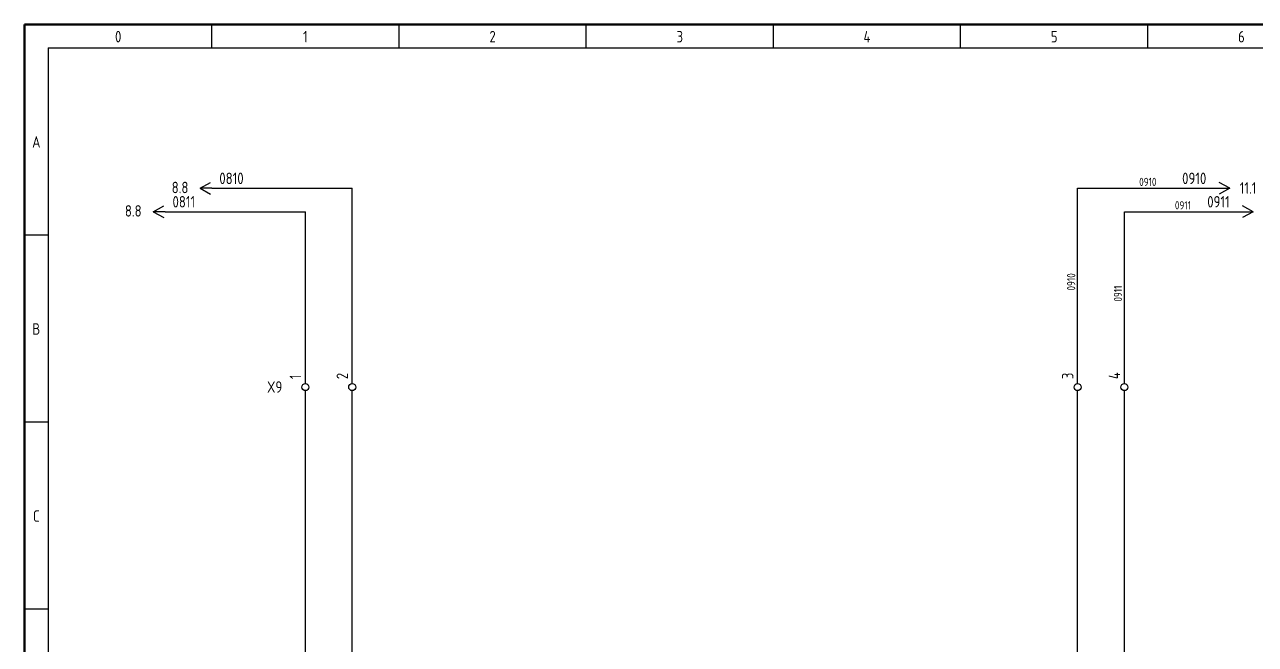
# Model space of a CAD drawing. Header units: millimetres. Extents: x 10 to 410, y 10 to 275.
# Drawn here: x 10 to 273, y 142.5 to 275 of the extents above; entities that cross this region are included whole.
import ezdxf
from ezdxf.enums import TextEntityAlignment as Align

# ---------------------------------------------------------------- set-up
doc = ezdxf.new("R2010")
doc.units = ezdxf.units.MM
doc.linetypes.add('Caddy_Solid', pattern=[0])
doc.styles.add('Caddy_Vectorfont1p', font='isocp___.ttf', dxfattribs={"width": 0.9})

# ---------------------------------------------------------------- blocks, each defined once
blk = doc.blocks.new('Blk1')
at = {"linetype": 'Caddy_Solid', "lineweight": 50}
for p, q in [((10, 10), (10, 275)), ((10, 275), (410, 275))]:
    blk.add_line(p, q, dxfattribs=at)
at = {"linetype": 'Caddy_Solid', "lineweight": 25}
for p, q in [((50, 270), (50, 275)), ((90, 270), (90, 275)), ((130, 270), (130, 275)), ((170, 270), (170, 275)), ((210, 270), (210, 275)), ((250, 270), (250, 275)), ((15, 270), (15, 30)), ((15, 270), (405, 270)), ((15, 230), (10, 230)), ((15, 190), (10, 190)), ((15, 150), (10, 150))]:
    blk.add_line(p, q, dxfattribs=at)
at = {"lineweight": 25, "style": 'Caddy_Vectorfont1p', "width": 0.9}
for s, p in [('0', (30, 271.2)), ('1', (70, 271.2)), ('2', (110, 271.2)), ('3', (150, 271.2)), ('4', (190, 271.2)), ('5', (230, 271.2)), ('6', (270, 271.2)), ('A', (12.5, 248.7)), ('B', (12.5, 208.7)), ('C', (12.5, 168.7))]:
    blk.add_text(s, height=2.45, dxfattribs=at).set_placement(p, align=Align.CENTER)
blk = doc.blocks.new('Blk6')
at = {"linetype": 'Caddy_Solid', "lineweight": 25}
for p, q in [((37.5, 235), (39.75, 236.25)), ((37.5, 235), (39.75, 233.75)), ((40, 235), (37.5, 235))]:
    blk.add_line(p, q, dxfattribs=at)
at = {"lineweight": 25, "style": 'Caddy_Vectorfont1p', "width": 0.9, "flags": 1}
for tag, p in [('$TAG140020', (41.6, 242.9)), ('$TAG140050', (41.6, 239.4))]:
    blk.add_attdef(tag, p, '', height=2.45, dxfattribs=at)
at = {"lineweight": 25, "style": 'Caddy_Vectorfont1p', "width": 0.9}
blk.add_attdef('$TAG160010', (41.6, 235.9), '', height=2.45, dxfattribs=at)
blk.add_attdef('$TAG160500', text='', height=2.45, dxfattribs=at).set_placement((35, 233.95), align=Align.RIGHT)
blk = doc.blocks.new('Blk7')
at = {"linetype": 'Caddy_Solid', "lineweight": 25}
for p, q in [((47.5, 240), (49.75, 241.25)), ((47.5, 240), (49.75, 238.75)), ((50, 240), (47.5, 240))]:
    blk.add_line(p, q, dxfattribs=at)
at = {"lineweight": 25, "style": 'Caddy_Vectorfont1p', "width": 0.9, "flags": 1}
for tag, p in [('$TAG140020', (51.6, 247.9)), ('$TAG140050', (51.6, 244.4))]:
    blk.add_attdef(tag, p, '', height=2.45, dxfattribs=at)
at = {"lineweight": 25, "style": 'Caddy_Vectorfont1p', "width": 0.9}
blk.add_attdef('$TAG160010', (51.6, 240.9), '', height=2.45, dxfattribs=at)
blk.add_attdef('$TAG160500', text='', height=2.45, dxfattribs=at).set_placement((45, 238.95), align=Align.RIGHT)
blk = doc.blocks.new('Blk27')
at = {"linetype": 'Caddy_Solid', "lineweight": 25}
for p, q in [((265, 240), (267.5, 240)), ((267.5, 240), (265.25, 241.25)), ((267.5, 240), (265.25, 238.75))]:
    blk.add_line(p, q, dxfattribs=at)
at = {"lineweight": 25, "style": 'Caddy_Vectorfont1p', "width": 0.9}
blk.add_attdef('$TAG160010', text='', height=2.45, dxfattribs=at).set_placement((262.5, 240.9), align=Align.RIGHT)
blk.add_attdef('$TAG160500', (269.65, 238.85), '', height=2.45, dxfattribs=at)
blk = doc.blocks.new('Blk28')
at = {"linetype": 'Caddy_Solid', "lineweight": 25}
for p, q in [((270, 235), (272.5, 235)), ((272.5, 235), (270.25, 236.25)), ((272.5, 235), (270.25, 233.75))]:
    blk.add_line(p, q, dxfattribs=at)
at = {"lineweight": 25, "style": 'Caddy_Vectorfont1p', "width": 0.9}
blk.add_attdef('$TAG160010', text='', height=2.45, dxfattribs=at).set_placement((267.5, 235.9), align=Align.RIGHT)
blk.add_attdef('$TAG160500', (274.65, 233.85), '', height=2.45, dxfattribs=at)
blk = doc.blocks.new('Blk29')
at = {"linetype": 'Caddy_Solid', "lineweight": 25}
for p, q in [((70, 198.25), (70, 200)), ((70, 195), (70, 196.75))]:
    blk.add_line(p, q, dxfattribs=at)
blk.add_circle((70, 197.5), 0.75, dxfattribs=at)
at = {"lineweight": 25, "style": 'Caddy_Vectorfont1p', "width": 0.9}
blk.add_attdef('$TAG160400', (69.1, 199.2), '', height=2.45, rotation=90, dxfattribs=at)
at = {"lineweight": 25, "style": 'Caddy_Vectorfont1p', "width": 0.9, "flags": 1}
blk.add_attdef('$TAG160410', (72.6, 199.2), '', height=2.45, rotation=90, dxfattribs=at)
for tag, p in [('$TAG140020', (65.05, 203.3)), ('$TAG140050', (65.05, 199.8)), ('$TAG160030', (65.05, 192.8)), ('$TAG160040', (65.05, 187.8))]:
    blk.add_attdef(tag, text='', height=2.45, dxfattribs=at).set_placement(p, align=Align.RIGHT)
at = {"lineweight": 25, "style": 'Caddy_Vectorfont1p', "width": 0.9}
blk.add_attdef('$TAG160010', text='', height=2.45, dxfattribs=at).set_placement((65.05, 196.3), align=Align.RIGHT)
blk = doc.blocks.new('Blk30')
at = {"linetype": 'Caddy_Solid', "lineweight": 25}
for p, q in [((80, 198.25), (80, 200)), ((80, 195), (80, 196.75))]:
    blk.add_line(p, q, dxfattribs=at)
blk.add_circle((80, 197.5), 0.75, dxfattribs=at)
at = {"lineweight": 25, "style": 'Caddy_Vectorfont1p', "width": 0.9}
blk.add_attdef('$TAG160400', (79.1, 199.2), '', height=2.45, rotation=90, dxfattribs=at)
at = {"lineweight": 25, "style": 'Caddy_Vectorfont1p', "width": 0.9, "flags": 1}
blk.add_attdef('$TAG160410', (82.6, 199.2), '', height=2.45, rotation=90, dxfattribs=at)
for tag, p in [('$TAG140020', (75.05, 203.3)), ('$TAG140050', (75.05, 199.8)), ('$TAG160010', (75.05, 196.3)), ('$TAG160030', (75.05, 192.8)), ('$TAG160040', (75.05, 187.8))]:
    blk.add_attdef(tag, text='', height=2.45, dxfattribs=at).set_placement(p, align=Align.RIGHT)
blk = doc.blocks.new('Blk31')
at = {"linetype": 'Caddy_Solid', "lineweight": 25}
for p, q in [((235, 198.25), (235, 200)), ((235, 195), (235, 196.75))]:
    blk.add_line(p, q, dxfattribs=at)
blk.add_circle((235, 197.5), 0.75, dxfattribs=at)
at = {"lineweight": 25, "style": 'Caddy_Vectorfont1p', "width": 0.9}
blk.add_attdef('$TAG160400', (234.1, 199.2), '', height=2.45, rotation=90, dxfattribs=at)
at = {"lineweight": 25, "style": 'Caddy_Vectorfont1p', "width": 0.9, "flags": 1}
blk.add_attdef('$TAG160410', (237.6, 199.2), '', height=2.45, rotation=90, dxfattribs=at)
for tag, p in [('$TAG140020', (230.05, 203.3)), ('$TAG140050', (230.05, 199.8)), ('$TAG160010', (230.05, 196.3)), ('$TAG160030', (230.05, 192.8)), ('$TAG160040', (230.05, 187.8))]:
    blk.add_attdef(tag, text='', height=2.45, dxfattribs=at).set_placement(p, align=Align.RIGHT)
blk = doc.blocks.new('Blk32')
at = {"linetype": 'Caddy_Solid', "lineweight": 25}
for p, q in [((245, 198.25), (245, 200)), ((245, 195), (245, 196.75))]:
    blk.add_line(p, q, dxfattribs=at)
blk.add_circle((245, 197.5), 0.75, dxfattribs=at)
at = {"lineweight": 25, "style": 'Caddy_Vectorfont1p', "width": 0.9}
blk.add_attdef('$TAG160400', (244.1, 199.2), '', height=2.45, rotation=90, dxfattribs=at)
at = {"lineweight": 25, "style": 'Caddy_Vectorfont1p', "width": 0.9, "flags": 1}
blk.add_attdef('$TAG160410', (247.6, 199.2), '', height=2.45, rotation=90, dxfattribs=at)
for tag, p in [('$TAG140020', (240.05, 203.3)), ('$TAG140050', (240.05, 199.8)), ('$TAG160010', (240.05, 196.3)), ('$TAG160030', (240.05, 192.8)), ('$TAG160040', (240.05, 187.8))]:
    blk.add_attdef(tag, text='', height=2.45, dxfattribs=at).set_placement(p, align=Align.RIGHT)

msp = doc.modelspace()

# ---------------------------------------------------------------- linework, layer by layer
at = {"linetype": 'Caddy_Solid', "lineweight": 25}
for p, q in [((50, 240), (80, 240)), ((80, 200), (80, 240)), ((235, 240), (265, 240)), ((235, 200), (235, 240)), ((40, 235), (70, 235)), ((70, 200), (70, 235)), ((245, 235), (270, 235)), ((245, 200), (245, 235)), ((70, 130.5), (70, 195)), ((80, 130.5), (80, 195)), ((235, 130.5), (235, 195)), ((245, 130.5), (245, 195))]:
    msp.add_line(p, q, dxfattribs=at)

# ---------------------------------------------------------------- block references
msp.add_blockref('Blk1', (0, 0, 1))
ref = msp.add_blockref('Blk7', (0, 0, 1))
ref.add_attrib('$TAG160010', '0810', (51.6, 240.9), dxfattribs={"lineweight": 25, "height": 2.45, "style": 'Caddy_Vectorfont1p', "width": 0.9})
ref.add_attrib('$TAG160500', '8.8', dxfattribs={"lineweight": 25, "height": 2.45, "style": 'Caddy_Vectorfont1p', "width": 0.9}).set_placement((45, 238.95), align=Align.RIGHT)
ref = msp.add_blockref('Blk27', (0, 0, 1))
ref.add_attrib('$TAG160010', '0910', dxfattribs={"lineweight": 25, "height": 2.45, "style": 'Caddy_Vectorfont1p', "width": 0.9}).set_placement((262.5, 240.9), align=Align.RIGHT)
ref.add_attrib('$TAG160500', '11.1', (269.65, 238.85), dxfattribs={"lineweight": 25, "height": 2.45, "style": 'Caddy_Vectorfont1p', "width": 0.9})
ref = msp.add_blockref('Blk6', (0, 0, 1))
ref.add_attrib('$TAG160010', '0811', (41.6, 235.9), dxfattribs={"lineweight": 25, "height": 2.45, "style": 'Caddy_Vectorfont1p', "width": 0.9})
ref.add_attrib('$TAG160500', '8.8', dxfattribs={"lineweight": 25, "height": 2.45, "style": 'Caddy_Vectorfont1p', "width": 0.9}).set_placement((35, 233.95), align=Align.RIGHT)
ref = msp.add_blockref('Blk28', (0, 0, 1))
ref.add_attrib('$TAG160010', '0911', dxfattribs={"lineweight": 25, "height": 2.45, "style": 'Caddy_Vectorfont1p', "width": 0.9}).set_placement((267.5, 235.9), align=Align.RIGHT)
ref.add_attrib('$TAG160500', '11.2', (274.65, 233.85), dxfattribs={"lineweight": 25, "height": 2.45, "style": 'Caddy_Vectorfont1p', "width": 0.9})
ref = msp.add_blockref('Blk29', (0, 0, 1))
ref.add_attrib('$TAG160010', 'X9', dxfattribs={"lineweight": 25, "height": 2.45, "style": 'Caddy_Vectorfont1p', "width": 0.9}).set_placement((65.05, 196.3), align=Align.RIGHT)
ref.add_attrib('$TAG160400', '1', (69.1, 199.2), dxfattribs={"lineweight": 25, "height": 2.45, "rotation": 90, "style": 'Caddy_Vectorfont1p', "width": 0.9})
ref = msp.add_blockref('Blk30', (0, 0, 1))
ref.add_attrib('$TAG160400', '2', (79.1, 199.2), dxfattribs={"lineweight": 25, "height": 2.45, "rotation": 90, "style": 'Caddy_Vectorfont1p', "width": 0.9})
ref = msp.add_blockref('Blk31', (0, 0, 1))
ref.add_attrib('$TAG160400', '3', (234.1, 199.2), dxfattribs={"lineweight": 25, "height": 2.45, "rotation": 90, "style": 'Caddy_Vectorfont1p', "width": 0.9})
ref = msp.add_blockref('Blk32', (0, 0, 1))
ref.add_attrib('$TAG160400', '4', (244.1, 199.2), dxfattribs={"lineweight": 25, "height": 2.45, "rotation": 90, "style": 'Caddy_Vectorfont1p', "width": 0.9})

# ---------------------------------------------------------------- texts
at = {"lineweight": 25, "style": 'Caddy_Vectorfont1p', "width": 0.9}
for s, p in [('0910', (250, 240.5)), ('0911', (257.5, 235.5))]:
    msp.add_text(s, height=1.75, dxfattribs=at).set_placement(p, align=Align.CENTER)
for s, p in [('0910', (234.5, 220)), ('0911', (244.5, 217.5))]:
    msp.add_text(s, height=1.75, rotation=90, dxfattribs=at).set_placement(p, align=Align.CENTER)

doc.saveas('drawing.dxf')
